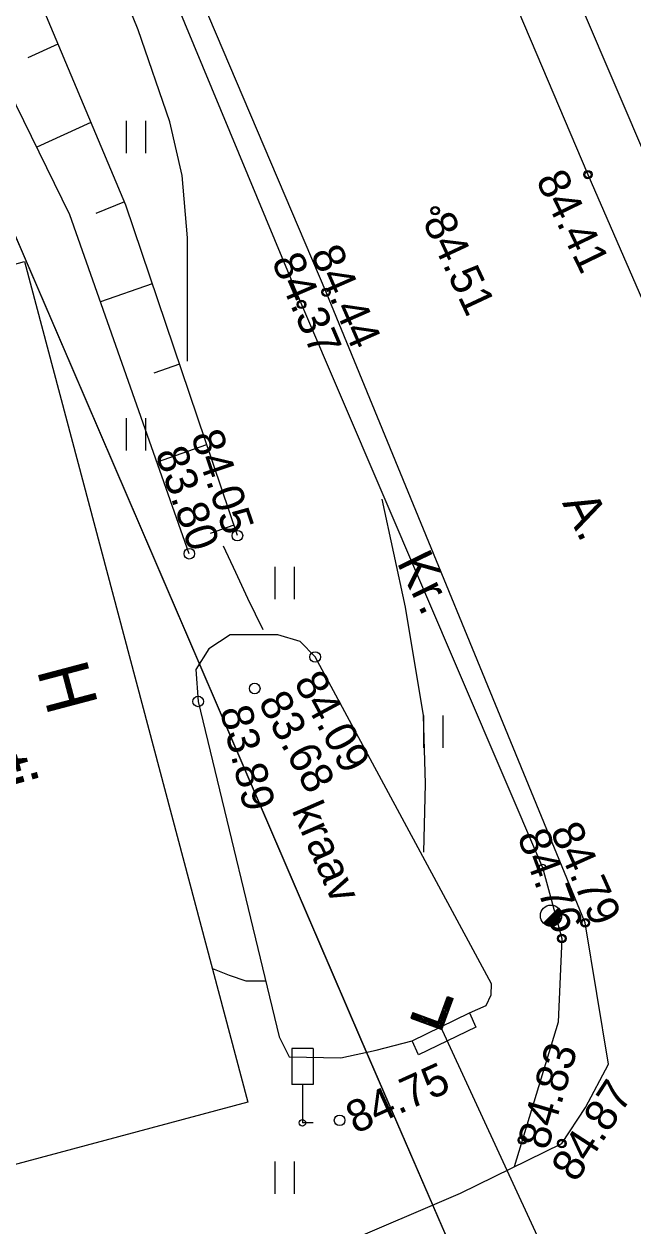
# Model space of a CAD drawing. Extents: x 635520 to 641285, y 6458433 to 6466834.
# Drawn here: x 637572.72 to 637587.05, y 6462657.17 to 6462685.46 of the extents above; entities that cross this region are included whole.
import ezdxf

# ---------------------------------------------------------------- set-up
doc = ezdxf.new("R2010")
doc.units = 0
for name, color, linetype in [('HALJASTUS', 7, 'Continuous'), ('HOONE', 7, 'Continuous'), ('HORISONTAAL-EH2000', 7, 'Continuous'), ('KORGUS-EH2000', 7, 'Continuous'), ('LIIKLUS', 7, 'Continuous'), ('MOOTMPUNKT', 7, 'Continuous'), ('MOOTPIIR', 7, 'Continuous'), ('PIIR', 7, 'Continuous'), ('RELJEEF', 7, 'Continuous'), ('TEE', 7, 'Continuous'), ('TRUUP', 7, 'Continuous'), ('VEEKOGU', 7, 'Continuous')]:
    doc.layers.add(name, color=color, linetype=linetype)

msp = doc.modelspace()

# ---------------------------------------------------------------- linework, layer by layer
at = {"layer": 'HALJASTUS'}
for p, q in [((637575.125, 6462683.179), (637575.125, 6462682.418)), ((637575.58, 6462683.179), (637575.58, 6462682.418)), ((637575.125, 6462676.179), (637575.125, 6462675.418)), ((637575.58, 6462676.179), (637575.58, 6462675.418)), ((637578.625, 6462672.679), (637578.625, 6462671.918)), ((637579.08, 6462672.679), (637579.08, 6462671.918)), ((637582.125, 6462669.179), (637582.125, 6462668.418)), ((637582.58, 6462669.179), (637582.58, 6462668.418)), ((637578.625, 6462658.679), (637578.625, 6462657.918)), ((637579.08, 6462658.679), (637579.08, 6462657.918))]:
    msp.add_line(p, q, dxfattribs=at)
at = {"layer": 'HOONE'}
msp.add_lwpolyline([(637572.739, 6462679.869), (637577.992, 6462660.081), (637569.735, 6462657.867), (637569.6, 6462658.413), (637570.45, 6462658.641), (637567.071, 6462671.241), (637565.033, 6462670.739), (637563.252, 6462677.245), (637572.739, 6462679.869)], dxfattribs=at)
at = {"layer": 'HORISONTAAL-EH2000'}
for points in [[(637575.406, 6462685.323), (637574.763, 6462686.911), (637574.098, 6462688.556), (637573.569, 6462690.197), (637573.253, 6462691.875), (637573.152, 6462692.831), (637573.051, 6462693.787)], [(637576.567, 6462677.52), (637576.567, 6462678.971), (637576.567, 6462680.422), (637576.441, 6462681.893), (637576.158, 6462683.154), (637575.406, 6462685.323)], [(637582.131, 6462665.96), (637582.166, 6462667.573), (637582.125, 6462669.179), (637581.699, 6462671.732), (637581.151, 6462674.274)], [(637577.408, 6462673.175), (637577.696, 6462672.558), (637577.985, 6462671.943), (637578.163, 6462671.573), (637578.343, 6462671.203)], [(637577.161, 6462663.229), (637577.549, 6462663.065), (637577.944, 6462662.937), (637578.415, 6462662.937)]]:
    msp.add_lwpolyline(points, dxfattribs=at)
at = {"layer": 'KORGUS-EH2000'}
for centre, radius in [((637585.991, 6462681.911), 0.1), ((637582.396, 6462681.063), 0.1), ((637579.83, 6462679.142), 0.1), ((637579.251, 6462678.857), 0.1), ((637577.743, 6462673.414), 0.125), ((637576.613, 6462672.989), 0.125), ((637579.573, 6462670.558), 0.125), ((637578.151, 6462669.817), 0.125), ((637576.82, 6462669.512), 0.125), ((637585.927, 6462664.302), 0.1), ((637585.376, 6462663.932), 0.1), ((637580.149, 6462659.652), 0.125), ((637584.447, 6462659.188), 0.1), ((637585.375, 6462659.105), 0.1)]:
    msp.add_circle(centre, radius, dxfattribs=at)
at = {"layer": 'LIIKLUS'}
for p, q in [((637584.945, 6462664.294), (637585.299, 6462664.647)), ((637579.023, 6462661.343), (637579.023, 6462660.493)), ((637579.523, 6462661.343), (637579.023, 6462661.343)), ((637579.523, 6462661.343), (637579.523, 6462660.493)), ((637579.523, 6462660.493), (637579.023, 6462660.493)), ((637579.273, 6462660.493), (637579.273, 6462659.593)), ((637579.523, 6462659.593), (637579.273, 6462659.593))]:
    msp.add_line(p, q, dxfattribs=at)
msp.add_circle((637585.122, 6462664.47), 0.25, dxfattribs=at)
for radius, start, end in [(0.225, 224.8541, 45.0356), (0.2, 224.8427, 45.047), (0.175, 224.8281, 45.0616), (0.15, 224.8087, 45.081), (0.125, 224.7814, 45.1083), (0.1, 224.7406, 45.1491), (0.075, 224.6725, 45.2172), (0.05, 224.5363, 45.3534), (0.025, 224.1278, 45.7619)]:
    msp.add_arc((637585.122, 6462664.47), radius, start, end, dxfattribs=at)
at = {"layer": 'MOOTMPUNKT'}
for centre in [(637585.991, 6462681.911), (637582.396, 6462681.063), (637579.83, 6462679.142), (637579.251, 6462678.857), (637584.922, 6462665.605), (637585.927, 6462664.302), (637585.376, 6462663.932), (637579.273, 6462659.593), (637584.447, 6462659.188), (637585.375, 6462659.105)]:
    msp.add_circle(centre, 0.075, dxfattribs=at)
at = {"layer": 'MOOTPIIR'}
msp.add_lwpolyline([(637577.121, 6462706.256), (637621.518, 6462602.443), (637626.4, 6462595.366), (637629.306, 6462589.552), (637632.345, 6462582.075), (637635.389, 6462571.873), (637638.339, 6462562.294), (637668.127, 6462492.273), (637649.238, 6462481.686), (637639.312, 6462476.123), (637577.707, 6462609.736), (637571.303, 6462628.145), (637542.145, 6462695.65)], close=True, dxfattribs=at)
at = {"layer": 'PIIR'}
msp.add_lwpolyline([(637353.17, 6462864.51), (637482.86, 6462645.05), (637521.85, 6462579.03), (637545.47, 6462531.18), (637521.04, 6462521.2), (637500.69, 6462455.68), (637461.84, 6462371.62), (637420.75, 6462347.57), (637436.31, 6462338.62), (637468.12, 6462357.68), (637503.74, 6462382.86), (637564.16, 6462430.62), (637606.05, 6462465.7), (637645.15, 6462498.88), (637648.76, 6462501.82), (637606.05, 6462602.89), (637580.65, 6462661.56), (637557.03, 6462716.49), (637554.32, 6462722.87), (637550.61, 6462721.37), (637536.13, 6462756.21), (637514.77, 6462809.68), (637486.6, 6462884.52), (637469.54, 6462931.01)], close=True, dxfattribs=at)
msp.add_lwpolyline([(637557.03, 6462716.49), (637580.65, 6462661.56), (637606.05, 6462602.89), (637648.76, 6462501.82), (637668.21, 6462517.42), (637628.08, 6462612.41), (637602.67, 6462671.11), (637582.24, 6462718.61)], dxfattribs=at)
at = {"layer": 'RELJEEF'}
for p, q in [((637573.522, 6462684.984), (637572.814, 6462684.661)), ((637574.298, 6462683.138), (637573.023, 6462682.56)), ((637575.084, 6462681.268), (637574.415, 6462680.997)), ((637575.74, 6462679.344), (637574.526, 6462678.916)), ((637576.38, 6462677.449), (637575.776, 6462677.236)), ((637577.02, 6462675.554), (637575.854, 6462675.143)), ((637577.66, 6462673.659), (637577.107, 6462673.464))]:
    msp.add_line(p, q, dxfattribs=at)
for points in [[(637577.743, 6462673.414), (637575.117, 6462681.189), (637569.905, 6462693.591), (637569.696, 6462694.355), (637569.45, 6462695.479), (637569.088, 6462697.524), (637568.46, 6462700.358), (637568.105, 6462702.415)], [(637576.613, 6462672.989), (637573.803, 6462680.968), (637568.189, 6462692.434), (637562.665, 6462699.649)]]:
    msp.add_lwpolyline(points, dxfattribs=at)
at = {"layer": 'TEE'}
for points in [[(637576.244, 6462705.99), (637577.05, 6462703.501), (637576.894, 6462703.333), (637585.991, 6462681.911), (637595.199, 6462660.726), (637597.023, 6462656.519), (637606.573, 6462634.373), (637615.237, 6462614.611), (637619.218, 6462605.752), (637619.464, 6462605.731), (637621.459, 6462602.057), (637626.162, 6462595.156), (637629.111, 6462589.508), (637632.099, 6462582.169), (637634.874, 6462573.057), (637635.665, 6462569.519), (637637.875, 6462562.137), (637646.856, 6462540.855), (637655.85, 6462519.829), (637658.457, 6462513.968), (637658.886, 6462514.084), (637662.526, 6462505.396), (637662.293, 6462504.935), (637667.692, 6462492.08)], [(637580.153, 6462656.725), (637582.994, 6462657.934), (637585.375, 6462659.105), (637585.936, 6462659.956), (637586.473, 6462660.97), (637585.927, 6462664.302), (637579.83, 6462679.142), (637570.916, 6462700.091), (637569.19, 6462703.851)], [(637568.822, 6462703.739), (637570.52, 6462699.865), (637579.251, 6462678.857), (637584.922, 6462665.605), (637585.376, 6462663.932), (637585.287, 6462661.961), (637584.255, 6462658.554)]]:
    msp.add_lwpolyline(points, dxfattribs=at)
at = {"layer": 'TRUUP'}
for p, q in [((637582.469, 6462661.968), (637582.688, 6462662.565)), ((637582.511, 6462661.877), (637582.755, 6462662.541)), ((637582.553, 6462661.786), (637582.822, 6462662.516)), ((637582.658, 6462662.481), (637582.766, 6462662.365)), ((637582.667, 6462662.507), (637582.776, 6462662.391)), ((637582.677, 6462662.534), (637582.786, 6462662.417)), ((637582.687, 6462662.56), (637582.795, 6462662.443)), ((637582.688, 6462662.565), (637582.822, 6462662.516)), ((637582.73, 6462662.55), (637582.805, 6462662.47)), ((637582.782, 6462662.531), (637582.815, 6462662.496)), ((637581.872, 6462662.188), (637581.823, 6462662.054)), ((637581.872, 6462662.188), (637582.469, 6462661.968)), ((637581.872, 6462662.187), (637582.086, 6462661.958)), ((637582.551, 6462662.192), (637582.66, 6462662.076)), ((637582.561, 6462662.218), (637582.67, 6462662.102)), ((637582.57, 6462662.245), (637582.679, 6462662.128)), ((637582.58, 6462662.271), (637582.689, 6462662.154)), ((637582.59, 6462662.297), (637582.699, 6462662.181)), ((637582.6, 6462662.324), (637582.708, 6462662.207)), ((637582.609, 6462662.35), (637582.718, 6462662.233)), ((637582.619, 6462662.376), (637582.728, 6462662.26)), ((637582.629, 6462662.402), (637582.737, 6462662.286)), ((637582.638, 6462662.429), (637582.747, 6462662.312)), ((637582.648, 6462662.455), (637582.757, 6462662.338)), ((637581.823, 6462662.054), (637582.553, 6462661.786)), ((637581.833, 6462662.082), (637581.878, 6462662.034)), ((637581.843, 6462662.108), (637581.93, 6462662.015)), ((637581.847, 6462662.121), (637582.511, 6462661.877)), ((637581.852, 6462662.135), (637581.982, 6462661.996)), ((637581.862, 6462662.161), (637582.034, 6462661.977)), ((637581.922, 6462662.17), (637582.138, 6462661.938)), ((637581.974, 6462662.15), (637582.19, 6462661.919)), ((637582.027, 6462662.131), (637582.242, 6462661.9)), ((637582.079, 6462662.112), (637582.295, 6462661.881)), ((637582.131, 6462662.093), (637582.347, 6462661.862)), ((637582.183, 6462662.074), (637582.399, 6462661.842)), ((637582.235, 6462662.054), (637582.451, 6462661.823)), ((637582.287, 6462662.035), (637582.503, 6462661.804)), ((637582.339, 6462662.016), (637582.554, 6462661.787)), ((637582.391, 6462661.997), (637582.563, 6462661.813)), ((637582.444, 6462661.978), (637582.573, 6462661.839)), ((637582.474, 6462661.982), (637582.583, 6462661.865)), ((637582.483, 6462662.008), (637582.592, 6462661.892)), ((637582.493, 6462662.035), (637582.602, 6462661.918)), ((637582.503, 6462662.061), (637582.612, 6462661.944)), ((637582.512, 6462662.087), (637582.621, 6462661.971)), ((637582.522, 6462662.113), (637582.631, 6462661.997)), ((637582.532, 6462662.14), (637582.641, 6462662.023)), ((637582.541, 6462662.166), (637582.65, 6462662.049))]:
    msp.add_line(p, q, dxfattribs=at)
for points in [[(637581.859, 6462661.522), (637583.204, 6462662.181), (637583.356, 6462661.845), (637582.007, 6462661.194), (637581.859, 6462661.522)], [(637582.511, 6462661.877), (637586.363, 6462653.537)]]:
    msp.add_lwpolyline(points, dxfattribs=at)
at = {"layer": 'VEEKOGU'}
msp.add_lwpolyline([(637583.205, 6462662.179), (637583.598, 6462662.357), (637583.716, 6462662.609), (637583.722, 6462662.861), (637579.573, 6462670.558), (637579.218, 6462670.921), (637578.694, 6462671.082), (637577.573, 6462671.078), (637577.072, 6462670.749), (637576.769, 6462670.266), (637576.82, 6462669.512), (637578.724, 6462661.621), (637578.965, 6462661.144), (637580.179, 6462661.126), (637581.01, 6462661.302), (637581.859, 6462661.522)], dxfattribs=at)

# ---------------------------------------------------------------- texts
at = {"layer": 'HOONE'}
for s, rotation, p in [('Kuivati', 285.753, (637570.571, 6462671.905)), ('H', 284.8313, (637573.02, 6462670.256))]:
    msp.add_text(s, height=1.2, rotation=rotation, dxfattribs=at).set_placement(p)
at = {"layer": 'KORGUS-EH2000'}
for s, rotation, p in [('84.41', 295.9044, (637584.754, 6462681.791)), ('84.51', 295.0961, (637582.093, 6462680.807)), ('84.37', 293.2399, (637578.54, 6462679.877)), ('84.44', 293.6188, (637579.456, 6462680.054)), ('84.05', 288.6624, (637576.643, 6462675.763)), ('83.80', 289.401, (637575.802, 6462675.361)), ('84.09', 298.3265, (637579.06, 6462669.969)), ('83.68', 298.3265, (637578.222, 6462669.499)), ('83.89', 283.5651, (637577.329, 6462669.322)), ('84.76', 290.4005, (637584.321, 6462666.347)), ('84.79', 294.0875, (637585.092, 6462666.464)), ('84.83', 73.4976, (637585.04, 6462658.925)), ('84.75', 24.3237, (637580.518, 6462659.325)), ('84.87', 57.0651, (637585.71, 6462658.165))]:
    msp.add_text(s, height=0.75, rotation=rotation, dxfattribs=at).set_placement(p)
at = {"layer": 'TEE'}
for s, p in [('A.', (637585.375, 6462674.184)), ('Kr.', (637581.481, 6462672.788))]:
    msp.add_text(s, height=0.85, rotation=296.1095, dxfattribs=at).set_placement(p)
at = {"layer": 'VEEKOGU'}
msp.add_text('kraav', height=0.75, rotation=293.7155, dxfattribs=at).set_placement((637579.012, 6462666.951))

doc.saveas('drawing.dxf')
